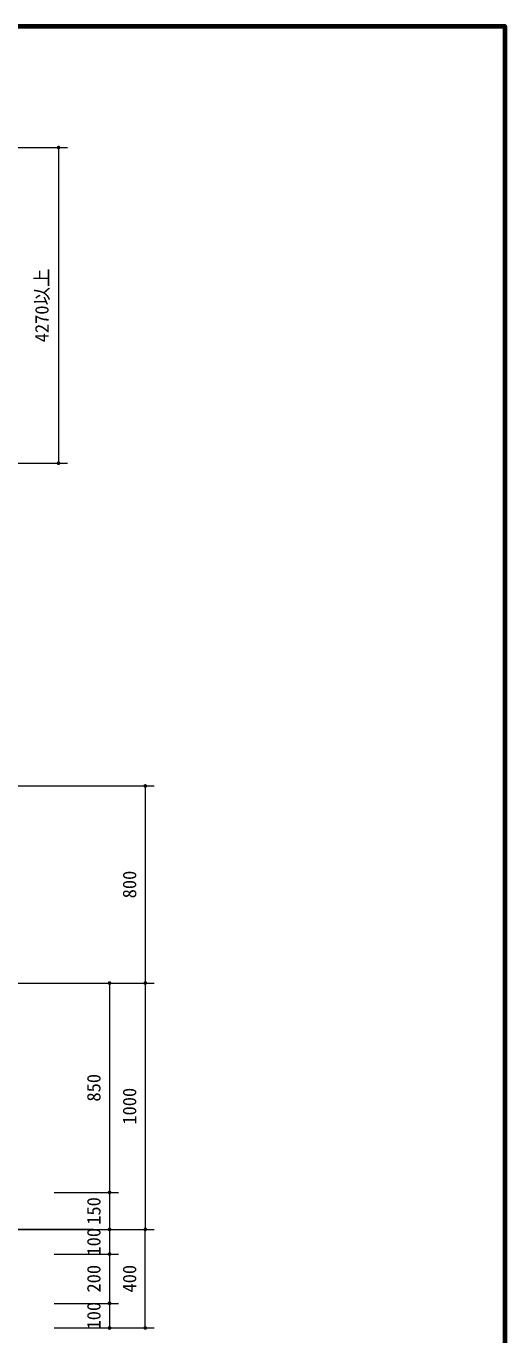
# Model space of a CAD drawing. Units: millimetres at full size, sheet at 1:30, with parts at other scales. Extents: x 450 to 12150, y 450 to 8460.
# Drawn here: x 10207 to 12150, y 3148 to 8460 of the extents above; entities that cross this region are included whole.
import ezdxf
from ezdxf.enums import TextEntityAlignment as Align

# ---------------------------------------------------------------- set-up
doc = ezdxf.new("R2010")
doc.units = ezdxf.units.MM
doc.header["$LTSCALE"] = 30
for name, color, linetype, lineweight in [('D-STR-DIM\u3000寸法線、寸法値', 7, 'Continuous', 13), ('D-STR\u3000構造物外形線', 1, 'Continuous', 25), ('D-TTL', 7, 'Continuous', 70)]:
    doc.layers.add(name, color=color, linetype=linetype, lineweight=lineweight)
doc.styles.add('ＭＳ ゴシック', font='')
doc.styles.get('ＭＳ ゴシック').set_extended_font_data('MS Gothic')

# ---------------------------------------------------------------- blocks, each defined once
blk = doc.blocks.new('filled_dot')
at = {"color": 0, "linetype": 'Continuous', "lineweight": -2, "const_width": 1.25}
blk.add_lwpolyline([(-0.625, 0, 1), (0.625, 0, 1)], format="xyb", close=True, dxfattribs=at)

msp = doc.modelspace()

# ---------------------------------------------------------------- linework, layer by layer
at = {"layer": 'D-STR-DIM\u3000寸法線、寸法値'}
for p, q in [((9607.36, 7967.3), (10374.48, 7967.3)), ((10338.48, 7967.3), (10338.48, 6685.97)), ((9607.36, 6685.97), (10374.48, 6685.97)), ((10043.37, 5376.02), (10726.45, 5376.02)), ((10690.45, 5376.02), (10690.45, 4576.02)), ((10063.37, 4576.02), (10726.45, 4576.02)), ((10063.37, 4576.02), (10726.45, 4576.02)), ((10063.37, 4576.02), (10581.45, 4576.02)), ((10545.45, 4576.02), (10545.45, 3726.02)), ((10690.45, 4576.02), (10690.45, 3576.02)), ((10321.07, 3726.02), (10581.45, 3726.02)), ((10321.07, 3726.02), (10581.45, 3726.02)), ((10545.45, 3726.02), (10545.45, 3576.02)), ((10321.07, 3576.02), (10581.45, 3576.02)), ((10321.07, 3576.02), (10581.45, 3576.02)), ((10321.07, 3576.02), (10726.45, 3576.02)), ((10528.37, 3576.02), (10726.45, 3576.02)), ((10545.45, 3576.02), (10545.45, 3476.02)), ((10690.45, 3176.02), (10690.45, 3576.02)), ((10321.07, 3476.02), (10581.45, 3476.02)), ((10321.07, 3476.02), (10581.45, 3476.02)), ((10545.45, 3476.02), (10545.45, 3276.02)), ((10321.07, 3276.02), (10581.45, 3276.02)), ((10321.07, 3276.02), (10581.45, 3276.02)), ((10545.45, 3276.02), (10545.45, 3176.02)), ((10321.07, 3176.02), (10581.45, 3176.02)), ((10321.07, 3176.02), (10726.45, 3176.02))]:
    msp.add_line(p, q, dxfattribs=at)
at = {"layer": 'D-STR\u3000構造物外形線'}
msp.add_line((9998.07, 3576.02), (10480.37, 3576.02), dxfattribs=at)
at = {"layer": 'D-TTL'}
msp.add_lwpolyline([(450, 450), (450, 8460), (12150, 8460), (12150, 450)], close=True, dxfattribs=at)

# ---------------------------------------------------------------- block references
at = {"layer": 'D-STR-DIM\u3000寸法線、寸法値', "xscale": 6, "yscale": 6}
for p, rotation in [((10338.48, 7967.3), 270), ((10338.48, 6685.97), 90), ((10690.45, 5376.02), 270), ((10545.45, 4576.02), 270), ((10690.45, 4576.02), 90), ((10690.45, 4576.02), 270), ((10545.45, 3726.02), 90), ((10545.45, 3726.02), 270), ((10545.45, 3576.02), 90), ((10545.45, 3576.02), 270), ((10690.45, 3576.02), 90), ((10690.45, 3576.02), 270), ((10545.45, 3476.02), 90), ((10545.45, 3476.02), 270), ((10545.45, 3276.02), 90), ((10545.45, 3276.02), 270), ((10545.45, 3176.02), 90), ((10690.45, 3176.02), 90)]:
    msp.add_blockref('filled_dot', p, dxfattribs=dict(at, rotation=rotation))

# ---------------------------------------------------------------- texts
at = {"layer": 'D-STR-DIM\u3000寸法線、寸法値', "style": 'ＭＳ ゴシック'}
for s, p in [('4270以上', (10270.54, 7326.63)), ('800', (10626.32, 4976.02)), ('850', (10481.32, 4151.02)), ('1000', (10626.32, 4076.02)), ('150', (10481.32, 3651.02)), ('100', (10481.32, 3526.02)), ('200', (10481.32, 3376.02)), ('400', (10626.32, 3376.02)), ('100', (10481.32, 3226.02))]:
    msp.add_text(s, height=54.99, rotation=90, dxfattribs=at).set_placement(p, align=Align.MIDDLE_CENTER)

doc.saveas('drawing.dxf')
